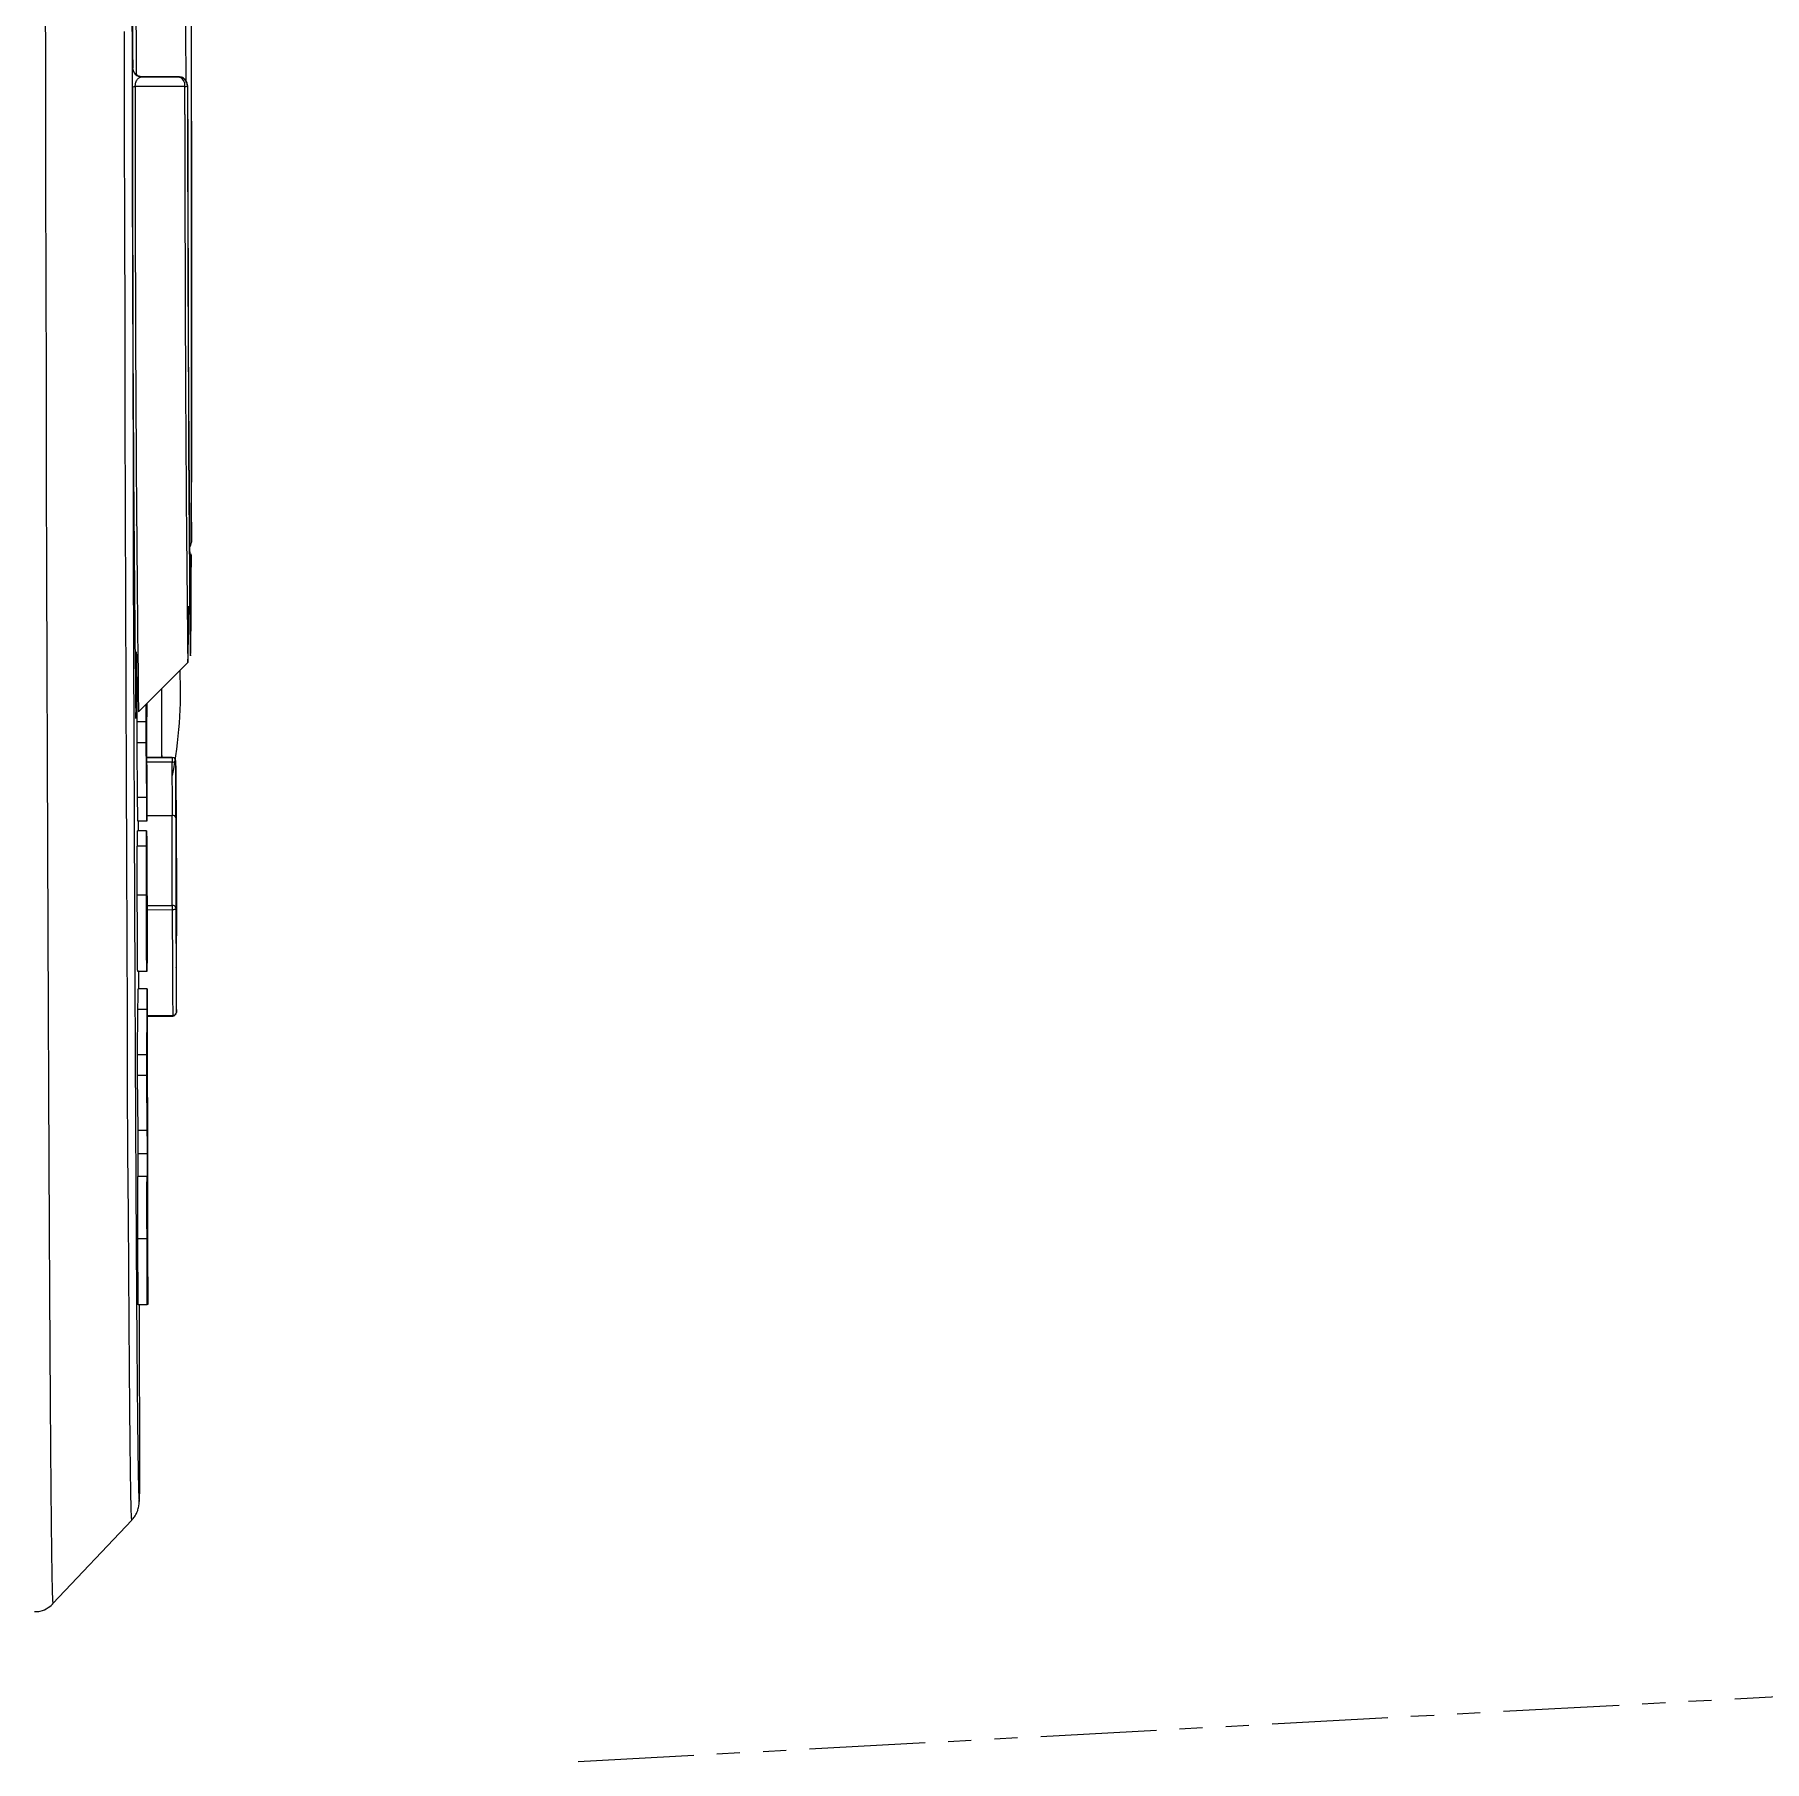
# Model space of a CAD drawing. Header units: millimetres. Extents: x 2462 to 4142, y 835 to 2023.
# Drawn here: x 3375.4 to 3470.2, y 1200 to 1294.6 of the extents above; entities that cross this region are included whole.
import ezdxf

# ---------------------------------------------------------------- set-up
doc = ezdxf.new("R2010")
doc.units = ezdxf.units.MM
doc.linetypes.add('PHANTOM', pattern=[12.7, 6.35, -1.27, 1.27, -1.27, 1.27, -1.27])

msp = doc.modelspace()

# ---------------------------------------------------------------- linework, layer by layer
at = {"color": 7, "linetype": 'Continuous', "lineweight": 25}
for p, q in [((3380.78, 1292.797), (3380.799, 1292.805)), ((3381.3, 1292.305), (3381.281, 1292.298)), ((3383.297, 1292.308), (3381.3, 1292.305)), ((3383.288, 1292.304), (3383.297, 1292.308)), ((3383.644, 1290.236), (3383.641, 1291.773)), ((3383.797, 1291.808), (3383.788, 1291.805)), ((3383.993, 1269.027), (3384.001, 1266.789)), ((3383.965, 1266.147), (3383.982, 1266.021)), ((3383.99, 1263.783), (3383.982, 1266.021)), ((3381.102, 1257.49), (3383.804, 1260.202)), ((3383.804, 1260.202), (3383.802, 1260.206)), ((3381.019, 1256.945), (3381.04, 1259.416)), ((3381.519, 1256.945), (3381.527, 1257.917)), ((3381.537, 1257.45), (3381.525, 1256.085)), ((3381.542, 1254.46), (3381.537, 1257.45)), ((3381.541, 1257.875), (3381.539, 1257.621)), ((3381.539, 1257.621), (3381.545, 1254.253)), ((3381.549, 1257.939), (3381.55, 1257.228)), ((3380.956, 1257.136), (3380.955, 1257.137)), ((3381.021, 1255.8), (3381.019, 1256.945)), ((3381.519, 1256.945), (3381.019, 1256.945)), ((3381.521, 1255.801), (3381.519, 1256.945)), ((3381.548, 1257.228), (3381.539, 1257.228)), ((3381.55, 1257.228), (3381.548, 1257.228)), ((3381.521, 1255.801), (3381.021, 1255.8)), ((3381.051, 1252.792), (3381.021, 1255.8)), ((3381.551, 1252.792), (3381.521, 1255.801)), ((3381.525, 1256.085), (3381.542, 1254.46)), ((3382.954, 1254.999), (3381.543, 1254.997)), ((3381.543, 1254.993), (3382.953, 1254.996)), ((3382.953, 1254.742), (3381.544, 1254.74)), ((3381.554, 1254.596), (3381.544, 1254.596)), ((3381.553, 1254.595), (3381.544, 1254.595)), ((3381.553, 1254.595), (3381.554, 1254.596)), ((3381.554, 1254.596), (3381.56, 1251.507)), ((3382.953, 1254.996), (3382.954, 1254.999)), ((3381.545, 1254.253), (3381.547, 1254.011)), ((3381.551, 1252.792), (3381.051, 1252.792)), ((3383.164, 1252.621), (3383.156, 1247.106)), ((3383.164, 1252.621), (3383.166, 1252.338)), ((3383.164, 1252.621), (3383.164, 1252.621)), ((3381.559, 1251.815), (3382.955, 1251.818)), ((3382.948, 1246.885), (3382.955, 1251.818)), ((3383.156, 1251.677), (3383.149, 1246.744)), ((3383.166, 1252.197), (3383.162, 1249.651)), ((3383.163, 1252.197), (3383.166, 1252.197)), ((3383.164, 1252.338), (3383.166, 1252.338)), ((3381.546, 1250.976), (3381.046, 1250.975)), ((3381.046, 1250.975), (3381.048, 1250.975)), ((3381.048, 1250.124), (3381.046, 1250.975)), ((3381.548, 1250.976), (3381.048, 1250.975)), ((3381.558, 1251.506), (3381.058, 1251.505)), ((3381.11, 1250.975), (3381.109, 1251.505)), ((3381.551, 1248.013), (3381.546, 1250.976)), ((3381.546, 1250.976), (3381.548, 1250.976)), ((3381.56, 1251.507), (3381.558, 1251.506)), ((3381.032, 1250.121), (3381.038, 1250.124)), ((3381.532, 1250.122), (3381.032, 1250.121)), ((3381.538, 1250.125), (3381.038, 1250.124)), ((3381.532, 1250.122), (3381.538, 1250.125)), ((3381.538, 1250.125), (3381.539, 1249.439)), ((3381.554, 1250.269), (3381.562, 1250.272)), ((3381.562, 1250.272), (3381.563, 1249.691)), ((3381.558, 1248.897), (3381.556, 1248.897)), ((3381.563, 1249.691), (3381.562, 1249.146)), ((3383.162, 1249.227), (3383.158, 1246.681)), ((3383.159, 1249.227), (3383.162, 1249.227)), ((3383.16, 1249.651), (3383.162, 1249.651)), ((3383.162, 1249.651), (3383.176, 1246.893)), ((3383.162, 1249.227), (3383.175, 1246.469)), ((3383.182, 1249.015), (3383.174, 1243.499)), ((3383.179, 1249.439), (3383.176, 1246.893)), ((3383.179, 1249.439), (3383.18, 1249.439)), ((3383.179, 1249.156), (3383.181, 1249.156)), ((3383.179, 1249.015), (3383.182, 1249.015)), ((3383.18, 1249.439), (3383.181, 1249.156)), ((3381.553, 1248.013), (3381.551, 1248.013)), ((3381.535, 1247.446), (3381.035, 1247.446)), ((3381.568, 1246.883), (3382.948, 1246.885)), ((3383.156, 1246.964), (3383.158, 1246.681)), ((3383.173, 1246.893), (3383.176, 1246.893)), ((3382.949, 1246.632), (3381.568, 1246.629)), ((3383.158, 1246.681), (3383.158, 1246.681)), ((3383.175, 1246.469), (3383.172, 1243.924)), ((3383.177, 1241.016), (3383.184, 1245.949)), ((3381.558, 1243.268), (3381.058, 1243.268)), ((3381.125, 1242.313), (3381.123, 1243.268)), ((3383.172, 1243.782), (3383.173, 1243.499)), ((3383.173, 1243.499), (3383.174, 1243.499)), ((3381.574, 1242.314), (3381.074, 1242.313)), ((3381.074, 1242.313), (3381.075, 1242.313)), ((3381.575, 1242.314), (3381.075, 1242.313)), ((3381.574, 1242.314), (3381.575, 1242.314)), ((3381.575, 1242.314), (3381.581, 1238.981)), ((3381.05, 1238.697), (3381.071, 1241.168)), ((3381.571, 1241.169), (3381.071, 1241.168)), ((3381.55, 1238.698), (3381.571, 1241.169)), ((3381.578, 1240.848), (3382.977, 1240.85)), ((3381.578, 1240.814), (3382.977, 1240.816)), ((3381.573, 1239.627), (3381.57, 1239.373)), ((3381.57, 1239.373), (3381.576, 1236.005)), ((3381.55, 1238.698), (3381.05, 1238.697)), ((3381.052, 1237.552), (3381.05, 1238.697)), ((3381.552, 1237.553), (3381.55, 1238.698)), ((3381.568, 1239.203), (3381.556, 1237.838)), ((3381.573, 1236.212), (3381.568, 1239.203)), ((3381.58, 1238.98), (3381.571, 1238.98)), ((3381.581, 1238.981), (3381.58, 1238.98)), ((3381.552, 1237.553), (3381.052, 1237.552)), ((3381.083, 1234.544), (3381.052, 1237.552)), ((3381.583, 1234.545), (3381.552, 1237.553)), ((3381.556, 1237.838), (3381.573, 1236.212)), ((3381.584, 1236.348), (3381.575, 1236.348)), ((3381.586, 1236.348), (3381.575, 1236.348)), ((3381.576, 1236.005), (3381.579, 1235.764)), ((3381.584, 1236.348), (3381.586, 1236.348)), ((3381.586, 1236.348), (3381.595, 1231.266)), ((3381.583, 1234.545), (3381.083, 1234.544)), ((3381.59, 1233.268), (3381.09, 1233.267)), ((3381.57, 1232.015), (3381.07, 1232.014)), ((3381.585, 1231.219), (3381.588, 1231.85)), ((3381.595, 1231.266), (3381.591, 1230.29)), ((3381.583, 1229.808), (3381.583, 1229.808)), ((3381.591, 1230.29), (3381.588, 1229.677)), ((3381.568, 1228.603), (3381.068, 1228.602)), ((3381.074, 1224.99), (3381.068, 1228.602)), ((3381.574, 1224.991), (3381.568, 1228.603)), ((3381.586, 1227.216), (3381.585, 1228.033)), ((3381.587, 1228.008), (3381.588, 1227.217)), ((3381.599, 1228.068), (3381.6, 1228.069)), ((3381.6, 1228.069), (3381.605, 1225.003)), ((3381.573, 1227.21), (3381.586, 1227.216)), ((3381.588, 1227.217), (3381.596, 1227.22)), ((3381.596, 1227.22), (3381.588, 1227.22)), ((3381.598, 1225.848), (3381.579, 1225.84)), ((3381.574, 1224.991), (3381.074, 1224.99)), ((3381.172, 1214.928), (3381.155, 1224.99)), ((3381.576, 1224.991), (3381.574, 1224.991)), ((3381.605, 1225.003), (3381.604, 1225.003)), ((3376.414, 1208.61), (3380.73, 1213.174))]:
    msp.add_line(p, q, dxfattribs=at)
at = {"color": 7, "linetype": 'PHANTOM', "lineweight": 25}
msp.add_line((3405.192, 1199.956), (3556.432, 1208.143), dxfattribs=at)
at = {"color": 7, "linetype": 'Continuous', "lineweight": 25, "flags": 128}
for points in [[(3384.001, 1266.789), (3384.006, 1269.047), (3384.01, 1271.597), (3384.012, 1274.412), (3384.013, 1277.458), (3384.013, 1280.702), (3384.011, 1284.107), (3384.008, 1287.634), (3384.004, 1291.243), (3383.998, 1294.892), (3383.991, 1298.542), (3383.983, 1302.149), (3383.974, 1305.673), (3383.964, 1309.075), (3383.953, 1312.315), (3383.942, 1315.356), (3383.93, 1318.165), (3383.917, 1320.708), (3383.904, 1322.958)], [(3383.904, 1320.717), (3383.916, 1318.634), (3383.927, 1316.284), (3383.938, 1313.695), (3383.949, 1310.895), (3383.959, 1307.915), (3383.968, 1304.789), (3383.977, 1301.552), (3383.984, 1298.239), (3383.99, 1294.889), (3383.995, 1291.539), (3384, 1288.225), (3384.002, 1284.986), (3384.004, 1281.856), (3384.004, 1278.873), (3384.003, 1276.068), (3384.001, 1273.473), (3383.998, 1271.117), (3383.993, 1269.027)], [(3375.989, 1297.532), (3375.999, 1292.008), (3376.009, 1286.496), (3376.021, 1281.018), (3376.034, 1275.597), (3376.047, 1270.255), (3376.062, 1265.015), (3376.077, 1259.896), (3376.093, 1254.921), (3376.11, 1250.11), (3376.127, 1245.482), (3376.145, 1241.057), (3376.164, 1236.853), (3376.183, 1232.886), (3376.202, 1229.174), (3376.222, 1225.731), (3376.241, 1222.571), (3376.261, 1219.708), (3376.281, 1217.154), (3376.3, 1214.917), (3376.32, 1213.009), (3376.339, 1211.436), (3376.358, 1210.206), (3376.377, 1209.322), (3376.395, 1208.789), (3376.413, 1208.61), (3376.414, 1208.61)], [(3380.743, 1297.479), (3380.752, 1292.091), (3380.762, 1286.715), (3380.774, 1281.376), (3380.786, 1276.097), (3380.8, 1270.902), (3380.814, 1265.813), (3380.829, 1260.855), (3380.845, 1256.048), (3380.862, 1251.415), (3380.879, 1246.975), (3380.897, 1242.749), (3380.915, 1238.756), (3380.933, 1235.013), (3380.952, 1231.537), (3380.972, 1228.343), (3380.991, 1225.447), (3381.01, 1222.86), (3381.029, 1220.594), (3381.049, 1218.66), (3381.067, 1217.065), (3381.086, 1215.818), (3381.104, 1214.924), (3381.122, 1214.386), (3381.137, 1214.211)], [(3380.8, 1292.8), (3380.8, 1292.949), (3380.799, 1293.567), (3380.797, 1294.186), (3380.796, 1294.805), (3380.795, 1295.424), (3380.794, 1296.043), (3380.793, 1296.661), (3380.792, 1297.279)], [(3380.989, 1292.413), (3380.988, 1293.18), (3380.982, 1296.583), (3380.981, 1297.199)], [(3383.705, 1291.987), (3383.7, 1294.888), (3383.695, 1297.526)], [(3380.73, 1213.174), (3380.73, 1213.174), (3380.713, 1213.334), (3380.695, 1213.845), (3380.677, 1214.703), (3380.659, 1215.905), (3380.64, 1217.446), (3380.621, 1219.319), (3380.602, 1221.516), (3380.582, 1224.029), (3380.563, 1226.845), (3380.544, 1229.953), (3380.525, 1233.34), (3380.507, 1236.99), (3380.489, 1240.889), (3380.471, 1245.02), (3380.454, 1249.365), (3380.437, 1253.905), (3380.421, 1258.621), (3380.405, 1263.492), (3380.391, 1268.499), (3380.377, 1273.618), (3380.364, 1278.828), (3380.352, 1284.108), (3380.342, 1289.434), (3380.332, 1294.783)], [(3383.641, 1291.773), (3382.12, 1291.77), (3380.925, 1291.767)], [(3381.281, 1292.298), (3382.405, 1292.301), (3383.288, 1292.304)], [(3383.788, 1291.805), (3383.796, 1288.187), (3383.805, 1284.645), (3383.815, 1281.219), (3383.826, 1277.947), (3383.837, 1274.868), (3383.849, 1272.015), (3383.862, 1269.422), (3383.875, 1267.118), (3383.888, 1265.128), (3383.901, 1263.476), (3383.914, 1262.181), (3383.927, 1261.256), (3383.939, 1260.713), (3383.951, 1260.558), (3383.962, 1260.792), (3383.972, 1261.413), (3383.981, 1262.413), (3383.99, 1263.783)], [(3383.982, 1266.021), (3383.974, 1264.785), (3383.965, 1263.885), (3383.965, 1263.835)], [(3383.164, 1252.621), (3383.164, 1252.633), (3383.164, 1252.643), (3383.164, 1252.648), (3383.164, 1252.65), (3383.164, 1252.648), (3383.164, 1252.643), (3383.164, 1252.633), (3383.164, 1252.621)], [(3383.18, 1249.439), (3383.18, 1249.451), (3383.18, 1249.461), (3383.18, 1249.466), (3383.18, 1249.468), (3383.18, 1249.466), (3383.18, 1249.461), (3383.18, 1249.451), (3383.179, 1249.439)], [(3383.189, 1246.885), (3383.189, 1246.886), (3383.191, 1246.855), (3383.192, 1246.769)], [(3383.149, 1246.744), (3383.145, 1246.722), (3383.134, 1246.701), (3383.115, 1246.682), (3383.09, 1246.665), (3383.06, 1246.651), (3383.025, 1246.64), (3382.988, 1246.634), (3382.949, 1246.632)], [(3383.158, 1246.681), (3383.158, 1246.669), (3383.158, 1246.66), (3383.158, 1246.654), (3383.158, 1246.652), (3383.158, 1246.654), (3383.158, 1246.66), (3383.158, 1246.669), (3383.158, 1246.681)], [(3383.186, 1246.721), (3383.188, 1246.73), (3383.192, 1246.769)], [(3383.186, 1246.723), (3383.188, 1246.732), (3383.192, 1246.769)], [(3383.173, 1243.499), (3383.173, 1243.487), (3383.173, 1243.478), (3383.173, 1243.472), (3383.174, 1243.47), (3383.174, 1243.472), (3383.174, 1243.478), (3383.174, 1243.487), (3383.174, 1243.499)], [(3381.137, 1214.211), (3381.139, 1214.207), (3381.156, 1214.388), (3381.172, 1214.928)]]:
    msp.add_lwpolyline(points, dxfattribs=at)
at = {"color": 7, "linetype": 'Continuous', "lineweight": 25}
for centre, radius, start, end in [((3381.28, 1292.798), 0.5, 180.09864, 270.09834), ((5975.825, 1287.694), 2595.05, 179.910713, 180.674669), ((3380.908, 1291.47), 0.297, 86.61725, 115.90438), ((5751.175, 1286.823), 2370.254, 179.880493, 180.709083), ((3383.192, 1291.857), 0.457, 349.43053, 77.87658), ((3383.288, 1291.804), 0.5, 0.09864, 90.09834), ((3383.658, 1292.053), 0.28, 266.48606, 297.72202), ((5593.248, 1288.885), 2209.454, 179.924204, 180.667867), ((5917.817, 1288.543), 2534.173, 179.961707, 180.640675), ((3383.797, 1266.815), 0.205, 297.93947, 352.6439), ((3383.501, 1266.788), 0.5, 321.98455, 359.84206), ((3316.675, 1262.602), 67.172, 357.95233, 0.58995), ((3379.311, 1263.616), 4.659, 354.03002, 2.69916), ((3295.249, 1260.005), 85.754, 358.08312, 0.52304), ((3358.905, 1258.625), 24.5, 349.14935, 2.69032), ((5332.552, 1261.922), 1950.196, 180.09313, 180.203408), ((5351.667, 1261.971), 1969.308, 180.093574, 180.202875), ((3405.811, 1254.855), 22.858, 179.64804, 180.28338), ((3382.953, 1254.796), 0.2, 0.11705, 90.10991), ((3382.999, 1254.971), 0.234, 258.66718, 311.42285), ((2592.17, 1252.574), 790.786, 359.94516, 0.157059), ((2539.651, 1252.484), 843.505, 359.94516, 0.157059), ((2781.626, 1247.857), 601.568, 359.896412, 0.660921), ((3382.981, 1251.64), 0.179, 11.69361, 98.09412), ((3356.83, 1252.222), 26.336, 359.94466, 0.25233), ((3356.845, 1249.04), 26.336, 359.94466, 0.25233), ((3382.974, 1246.708), 0.179, 11.69361, 98.09412), ((3437.225, 1246.835), 54.276, 179.94747, 180.21494), ((3409.492, 1247.08), 26.336, 179.94466, 180.25233), ((3432.446, 1246.141), 49.263, 179.1351, 180.2239), ((5756.15, 1255.283), 2373.217, 180.208878, 180.348456), ((5734.274, 1255.315), 2351.141, 180.208878, 180.348456), ((3409.508, 1243.898), 26.336, 179.94466, 180.25233), ((3382.977, 1241.016), 0.2, 270.09849, 359.91832), ((3382.992, 1241.035), 0.186, 265.27935, 354.11296), ((3384.003, 1240.845), 1.026, 179.73008, 181.64408), ((3379.672, 1214.925), 1.5, 358.75998, 0.09872)]:
    msp.add_arc(centre, radius, start, end, dxfattribs=at)
for points, knots in [([(3380.778, 1291.738), (3380.778, 1291.821), (3380.777, 1291.986), (3380.777, 1292.289), (3380.778, 1292.57), (3380.779, 1292.762), (3380.78, 1292.785), (3380.78, 1292.797)], [0, 0, 0, 0, 0.125386, 0.251061, 0.500313, 0.750116, 1, 1, 1, 1]), ([(3381.3, 1292.305), (3381.229, 1292.314), (3381.121, 1292.327), (3380.99, 1292.406), (3380.937, 1292.463), (3380.911, 1292.491)], [0, 0, 0, 0, 0.49907, 0.762803, 1, 1, 1, 1]), ([(3380.925, 1291.767), (3380.925, 1291.789), (3380.924, 1291.831), (3380.933, 1291.915), (3380.956, 1292.012), (3380.996, 1292.103), (3381.064, 1292.203), (3381.16, 1292.281), (3381.24, 1292.292), (3381.281, 1292.298)], [0, 0, 0, 0, 0.04691, 0.093633, 0.194711, 0.311017, 0.43912, 0.713502, 1, 1, 1, 1]), ([(3383.508, 1292.261), (3383.477, 1292.274), (3383.409, 1292.301), (3383.336, 1292.305), (3383.297, 1292.308)], [0, 0, 0, 0, 0.455331, 1, 1, 1, 1]), ([(3383.797, 1291.808), (3383.792, 1291.862), (3383.783, 1291.953), (3383.721, 1292.082), (3383.635, 1292.188), (3383.548, 1292.238), (3383.508, 1292.261)], [0, 0, 0, 0, 0.294647, 0.501246, 0.766423, 1, 1, 1, 1]), ([(3381.001, 1267.751), (3380.998, 1267.751), (3380.99, 1267.751), (3380.98, 1267.745), (3380.978, 1267.737), (3380.978, 1267.731)], [0, 0, 0, 0, 0.217261, 0.447737, 1, 1, 1, 1]), ([(3381.548, 1257.228), (3381.548, 1257.345), (3381.548, 1257.578), (3381.547, 1257.859), (3381.546, 1257.931), (3381.546, 1257.937)], [0, 0, 0, 0, 0.479572, 0.956273, 1, 1, 1, 1]), ([(3381.552, 1253.698), (3381.552, 1253.706), (3381.553, 1253.721), (3381.554, 1254.057), (3381.553, 1254.391), (3381.553, 1254.595)], [0, 0, 0, 0, 0.280881, 0.558857, 1, 1, 1, 1]), ([(3381.547, 1254.011), (3381.548, 1253.922), (3381.55, 1253.762), (3381.551, 1253.718), (3381.552, 1253.698)], [0, 0, 0, 0, 0.560389, 1, 1, 1, 1]), ([(3381.058, 1251.505), (3381.058, 1251.695), (3381.057, 1252.076), (3381.054, 1252.483), (3381.052, 1252.675), (3381.051, 1252.792)], [0, 0, 0, 0, 0.277759, 0.558212, 1, 1, 1, 1]), ([(3381.558, 1251.506), (3381.558, 1251.696), (3381.557, 1252.077), (3381.554, 1252.484), (3381.552, 1252.675), (3381.551, 1252.792)], [0, 0, 0, 0, 0.277759, 0.558212, 1, 1, 1, 1]), ([(3381.548, 1250.976), (3381.548, 1250.864), (3381.549, 1250.641), (3381.55, 1250.393), (3381.552, 1250.263), (3381.553, 1250.266), (3381.554, 1250.269)], [0, 0, 0, 0, 0.186749, 0.372334, 0.559123, 1, 1, 1, 1]), ([(3381.035, 1247.446), (3381.034, 1247.951), (3381.033, 1248.854), (3381.032, 1249.734), (3381.032, 1250.121)], [0, 0, 0, 0, 0.559915, 1, 1, 1, 1]), ([(3381.535, 1247.446), (3381.534, 1247.952), (3381.533, 1248.855), (3381.532, 1249.735), (3381.532, 1250.122)], [0, 0, 0, 0, 0.559915, 1, 1, 1, 1]), ([(3381.539, 1249.439), (3381.538, 1249.349), (3381.537, 1249.17), (3381.536, 1248.67), (3381.536, 1247.998), (3381.537, 1247.573), (3381.537, 1247.359)], [0, 0, 0, 0, 0.280768, 0.559632, 0.779361, 1, 1, 1, 1]), ([(3381.556, 1248.897), (3381.556, 1248.893), (3381.555, 1248.886), (3381.553, 1248.825), (3381.552, 1248.457), (3381.553, 1248.162), (3381.553, 1248.013)], [0, 0, 0, 0, 0.281496, 0.561608, 0.779328, 1, 1, 1, 1]), ([(3381.565, 1247.229), (3381.565, 1247.47), (3381.564, 1247.951), (3381.562, 1248.579), (3381.559, 1248.868), (3381.558, 1248.887), (3381.558, 1248.897)], [0, 0, 0, 0, 0.281149, 0.559501, 0.77912, 1, 1, 1, 1]), ([(3381.562, 1249.146), (3381.563, 1248.765), (3381.566, 1248.084), (3381.567, 1247.313), (3381.568, 1246.973)], [0, 0, 0, 0, 0.559112, 1, 1, 1, 1]), ([(3381.058, 1243.268), (3381.056, 1243.311), (3381.052, 1243.397), (3381.045, 1244.295), (3381.038, 1245.794), (3381.036, 1246.895), (3381.035, 1247.446)], [0, 0, 0, 0, 0.280862, 0.560394, 0.779988, 1, 1, 1, 1]), ([(3381.558, 1243.268), (3381.556, 1243.312), (3381.552, 1243.398), (3381.545, 1244.296), (3381.538, 1245.795), (3381.536, 1246.895), (3381.535, 1247.446)], [0, 0, 0, 0, 0.280862, 0.560394, 0.779988, 1, 1, 1, 1]), ([(3381.537, 1247.359), (3381.538, 1247.124), (3381.539, 1246.653), (3381.542, 1245.825), (3381.546, 1245.172), (3381.551, 1244.824), (3381.554, 1244.793), (3381.556, 1244.777)], [0, 0, 0, 0, 0.12501, 0.249986, 0.498689, 0.74914, 1, 1, 1, 1]), ([(3381.556, 1244.777), (3381.557, 1244.792), (3381.56, 1244.82), (3381.564, 1245.102), (3381.566, 1245.694), (3381.566, 1246.522), (3381.566, 1246.993), (3381.565, 1247.229)], [0, 0, 0, 0, 0.250973, 0.501644, 0.750146, 0.874991, 1, 1, 1, 1]), ([(3381.568, 1246.973), (3381.569, 1246.376), (3381.57, 1245.478), (3381.569, 1244.502), (3381.568, 1243.786), (3381.564, 1243.334), (3381.56, 1243.29), (3381.558, 1243.268)], [0, 0, 0, 0, 0.24891, 0.374053, 0.49929, 0.749224, 1, 1, 1, 1]), ([(3381.071, 1241.168), (3381.072, 1241.27), (3381.074, 1241.411), (3381.075, 1241.88), (3381.074, 1242.168), (3381.074, 1242.313)], [0, 0, 0, 0, 0.560642, 0.779888, 1, 1, 1, 1]), ([(3381.571, 1241.169), (3381.572, 1241.271), (3381.574, 1241.412), (3381.575, 1241.881), (3381.574, 1242.169), (3381.574, 1242.314)], [0, 0, 0, 0, 0.560642, 0.779888, 1, 1, 1, 1]), ([(3381.576, 1239.869), (3381.575, 1239.845), (3381.574, 1239.803), (3381.573, 1239.681), (3381.573, 1239.627)], [0, 0, 0, 0, 0.559614, 1, 1, 1, 1]), ([(3381.58, 1238.98), (3381.58, 1239.1), (3381.579, 1239.34), (3381.578, 1239.671), (3381.577, 1239.856), (3381.576, 1239.865), (3381.576, 1239.869)], [0, 0, 0, 0, 0.281196, 0.560708, 0.779652, 1, 1, 1, 1]), ([(3381.579, 1235.764), (3381.579, 1235.674), (3381.581, 1235.514), (3381.583, 1235.47), (3381.583, 1235.45)], [0, 0, 0, 0, 0.560389, 1, 1, 1, 1]), ([(3381.583, 1235.45), (3381.584, 1235.458), (3381.585, 1235.473), (3381.585, 1235.81), (3381.585, 1236.143), (3381.584, 1236.348)], [0, 0, 0, 0, 0.2808814, 0.5588569, 1, 1, 1, 1]), ([(3381.09, 1233.267), (3381.089, 1233.455), (3381.088, 1233.832), (3381.086, 1234.237), (3381.084, 1234.427), (3381.083, 1234.544)], [0, 0, 0, 0, 0.277989, 0.558369, 1, 1, 1, 1]), ([(3381.59, 1233.268), (3381.589, 1233.456), (3381.588, 1233.833), (3381.585, 1234.238), (3381.584, 1234.428), (3381.583, 1234.545)], [0, 0, 0, 0, 0.277989, 0.558369, 1, 1, 1, 1]), ([(3381.088, 1232.014), (3381.089, 1232.148), (3381.09, 1232.354), (3381.09, 1232.819), (3381.09, 1233.118), (3381.09, 1233.267)], [0, 0, 0, 0, 0.484465, 0.741988, 1, 1, 1, 1]), ([(3381.588, 1231.85), (3381.589, 1232.012), (3381.59, 1232.253), (3381.59, 1232.758), (3381.59, 1233.098), (3381.59, 1233.268)], [0, 0, 0, 0, 0.500859, 0.750056, 1, 1, 1, 1]), ([(3381.068, 1228.602), (3381.067, 1229.006), (3381.066, 1229.812), (3381.065, 1230.803), (3381.066, 1231.455), (3381.067, 1231.927), (3381.069, 1231.979), (3381.07, 1232.014)], [0, 0, 0, 0, 0.250739, 0.500635, 0.625825, 0.750925, 1, 1, 1, 1]), ([(3381.568, 1228.603), (3381.567, 1229.008), (3381.566, 1229.811), (3381.565, 1230.8), (3381.566, 1231.452), (3381.567, 1231.794), (3381.568, 1231.978), (3381.569, 1232.002), (3381.57, 1232.015)], [0, 0, 0, 0, 0.2506607, 0.4979437, 0.6250501, 0.7485035, 0.8630456, 1, 1, 1, 1]), ([(3381.57, 1232.015), (3381.571, 1231.985), (3381.573, 1231.928), (3381.577, 1231.452), (3381.58, 1230.717), (3381.582, 1230.129), (3381.583, 1229.808)], [0, 0, 0, 0, 0.2597473, 0.4988551, 0.7262382, 1, 1, 1, 1]), ([(3381.583, 1229.808), (3381.583, 1229.969), (3381.583, 1230.283), (3381.584, 1230.794), (3381.585, 1231.047), (3381.585, 1231.219)], [0, 0, 0, 0, 0.254228, 0.496443, 1, 1, 1, 1]), ([(3381.573, 1230.506), (3381.572, 1230.487), (3381.571, 1230.46), (3381.57, 1230.212), (3381.569, 1229.923), (3381.569, 1229.554), (3381.57, 1229.001), (3381.57, 1228.559), (3381.571, 1228.267)], [0, 0, 0, 0, 0.248913, 0.377128, 0.499414, 0.62032, 0.749749, 1, 1, 1, 1]), ([(3381.585, 1228.033), (3381.584, 1228.354), (3381.583, 1228.838), (3381.581, 1229.453), (3381.58, 1229.856), (3381.578, 1230.174), (3381.576, 1230.457), (3381.574, 1230.486), (3381.573, 1230.506)], [0, 0, 0, 0, 0.25081, 0.377495, 0.500739, 0.621995, 0.75072, 1, 1, 1, 1]), ([(3381.588, 1229.677), (3381.587, 1229.501), (3381.586, 1229.281), (3381.586, 1228.855), (3381.586, 1228.495), (3381.586, 1228.204), (3381.587, 1228.008)], [0, 0, 0, 0, 0.500463, 0.628032, 0.749537, 1, 1, 1, 1]), ([(3381.571, 1228.267), (3381.571, 1228.091), (3381.572, 1227.738), (3381.572, 1227.386), (3381.573, 1227.21)], [0, 0, 0, 0, 0.500066, 1, 1, 1, 1]), ([(3381.596, 1227.22), (3381.597, 1227.212), (3381.598, 1227.203), (3381.599, 1227.358), (3381.599, 1227.452), (3381.599, 1227.685), (3381.599, 1227.915), (3381.599, 1228.068)], [0, 0, 0, 0, 0.500445, 0.5665268, 0.6257658, 0.7503222, 1, 1, 1, 1]), ([(3381.579, 1225.84), (3381.578, 1225.838), (3381.577, 1225.834), (3381.576, 1225.798), (3381.575, 1225.642), (3381.575, 1225.377), (3381.575, 1225.146), (3381.576, 1224.991)], [0, 0, 0, 0, 0.249787, 0.498689, 0.623422, 0.747972, 1, 1, 1, 1]), ([(3381.604, 1225.003), (3381.604, 1225.157), (3381.603, 1225.387), (3381.602, 1225.655), (3381.6, 1225.884), (3381.599, 1225.864), (3381.598, 1225.848)], [0, 0, 0, 0, 0.2507793, 0.3764347, 0.5002315, 1, 1, 1, 1]), ([(3380.736, 1213.193), (3380.79, 1213.251), (3380.91, 1213.383), (3381.014, 1213.593), (3381.078, 1213.766), (3381.113, 1213.905), (3381.133, 1214.023), (3381.144, 1214.131), (3381.155, 1214.304), (3381.164, 1214.542), (3381.17, 1214.822), (3381.172, 1214.893)], [0, 0, 0, 0, 0.023039, 0.051861, 0.077241, 0.106963, 0.156677, 0.245132, 0.41105, 0.851314, 1, 1, 1, 1]), ([(3375.406, 1208.168), (3375.51, 1208.17), (3375.777, 1208.175), (3376.137, 1208.363), (3376.398, 1208.571), (3376.483, 1208.695), (3376.501, 1208.721)], [0, 0, 0, 0, 0.23887, 0.610468, 0.918696, 1, 1, 1, 1])]:
    msp.add_open_spline(points, degree=3, knots=knots, dxfattribs=at)
msp.add_open_spline([(3380.911, 1292.491), (3380.879, 1292.538), (3380.815, 1292.633), (3380.805, 1292.748), (3380.799, 1292.805)], degree=3, dxfattribs=at)

doc.saveas('drawing.dxf')
